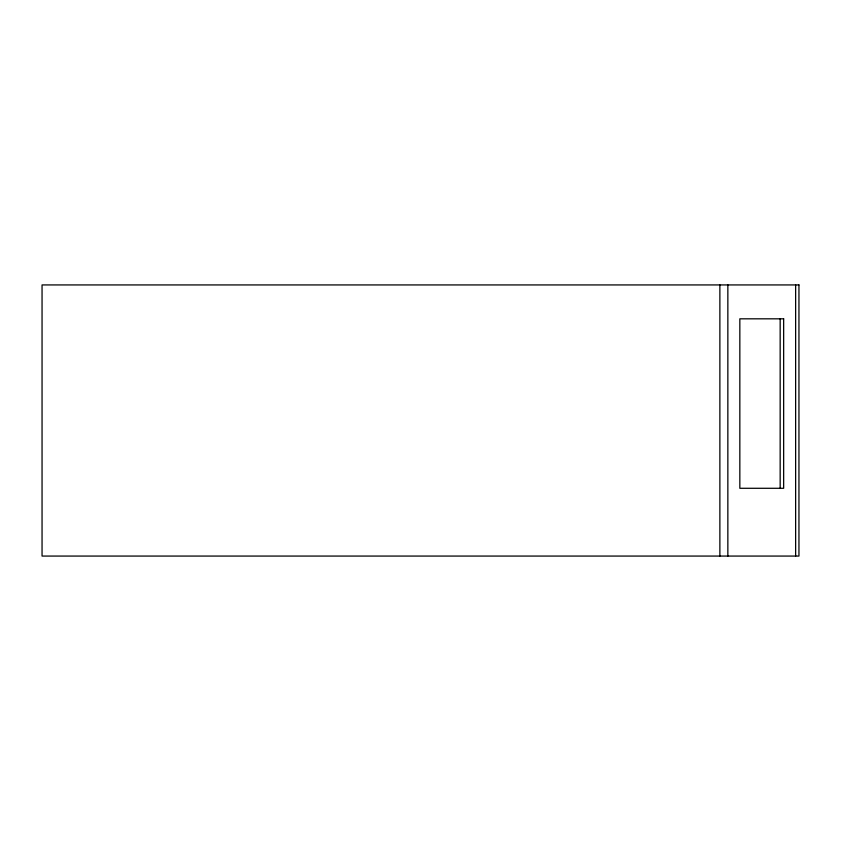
<?xml version="1.0" encoding="UTF-8"?>
<svg xmlns="http://www.w3.org/2000/svg" width="841" height="841" viewBox="0 0 841 841"><rect width="100%" height="100%" fill="white"/><g stroke="black" fill="none" stroke-linecap="round" stroke-linejoin="round"><path stroke-width="1.26" d="M795.639 284.931L795.639 556.069M780.164 318.823L780.164 488.285M727.854 284.931L727.854 556.069M719.875 284.931L719.875 556.069M798.95 284.931L42.05 284.931L42.05 556.069L798.95 556.069L798.95 284.931M783.654 318.823L739.838 318.823L739.838 488.285L783.654 488.285L783.654 318.823"/></g></svg>
